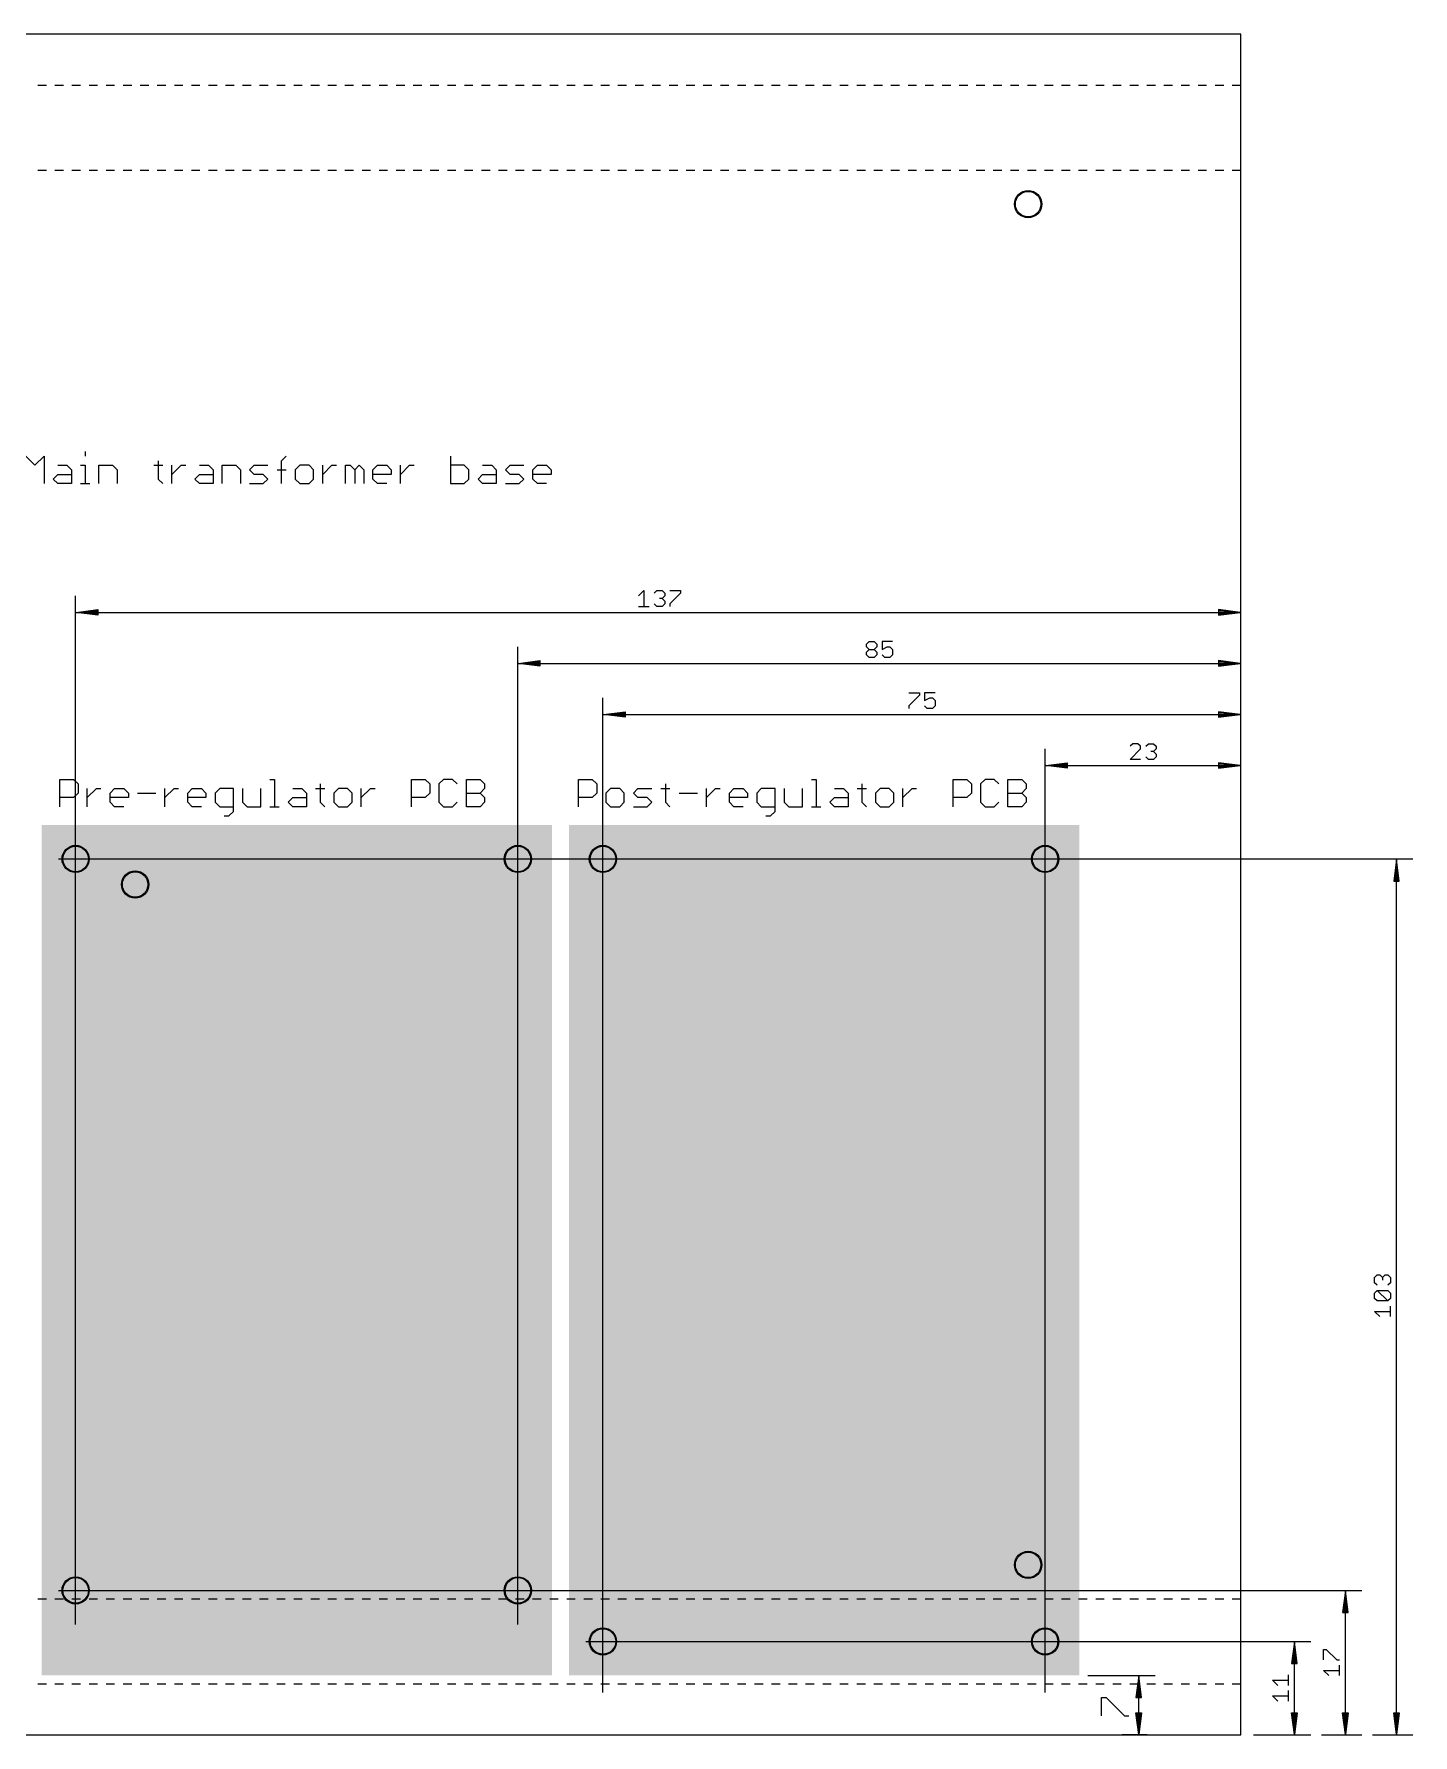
# Model space of a CAD drawing. Extents: x -29 to 390, y -517 to 219.
# Drawn here: x 178.1 to 340.2, y -310 to -110 of the extents above; entities that cross this region are included whole.
import ezdxf

# ---------------------------------------------------------------- set-up
doc = ezdxf.new("R2010")
doc.units = 0
for name, color, linetype in [('109', 82, 'CONTINUOUS'), ('112', 22, 'CONTINUOUS'), ('20', 4, 'CONTINUOUS'), ('29', 2, 'CONTINUOUS'), ('30', 253, 'CONTINUOUS'), ('47', 2, 'CONTINUOUS')]:
    doc.layers.add(name, color=color, linetype=linetype)

# ---------------------------------------------------------------- blocks, each defined once
blk = doc.blocks.new('RECT')
blk.add_solid([(-0.5, -0.5), (0.5, -0.5), (-0.5, 0.5), (0.5, 0.5)])

msp = doc.modelspace()

# ---------------------------------------------------------------- linework, layer by layer
at = {"layer": '109'}
for p, q in [((181.1397, -200.8603), (181.1397, -197.6369)), ((181.1397, -197.6369), (182.7514, -197.6369)), ((182.7514, -197.6369), (183.2886, -198.1742)), ((205.8475, -197.6369), (206.3847, -197.6369)), ((206.3847, -197.6369), (206.3847, -200.8603)), ((222.4984, -200.8603), (222.4984, -197.6369)), ((222.4984, -197.6369), (224.11, -197.6369)), ((224.11, -197.6369), (224.6473, -198.1742)), ((226.2583, -197.6369), (225.7211, -198.1742)), ((227.3328, -197.6369), (226.2583, -197.6369)), ((227.87, -198.1742), (227.3328, -197.6369)), ((228.9439, -200.8603), (228.9439, -197.6369)), ((228.9439, -197.6369), (230.5555, -197.6369)), ((230.5555, -197.6369), (231.0928, -198.1742)), ((242.1397, -200.8603), (242.1397, -197.6369)), ((242.1397, -197.6369), (243.7514, -197.6369)), ((243.7514, -197.6369), (244.2886, -198.1742)), ((269.5331, -197.6369), (270.0703, -197.6369)), ((270.0703, -197.6369), (270.0703, -200.8603)), ((286.184, -200.8603), (286.184, -197.6369)), ((286.184, -197.6369), (287.7957, -197.6369)), ((287.7957, -197.6369), (288.3329, -198.1742)), ((289.944, -197.6369), (289.4067, -198.1742)), ((291.0184, -197.6369), (289.944, -197.6369)), ((291.5556, -198.1742), (291.0184, -197.6369)), ((292.6295, -200.8603), (292.6295, -197.6369)), ((292.6295, -197.6369), (294.2412, -197.6369)), ((294.2412, -197.6369), (294.7784, -198.1742)), ((182.7514, -199.7859), (181.1397, -199.7859)), ((183.2886, -199.2486), (182.7514, -199.7859)), ((183.2886, -198.1742), (183.2886, -199.2486)), ((184.3625, -200.8603), (184.3625, -198.7114)), ((184.3625, -199.7859), (185.4369, -198.7114)), ((185.4369, -198.7114), (185.9741, -198.7114)), ((187.0481, -199.2486), (187.5853, -198.7114)), ((187.0481, -200.3231), (187.0481, -199.2486)), ((189.197, -199.7859), (187.0481, -199.7859)), ((187.5853, -198.7114), (188.6598, -198.7114)), ((188.6598, -198.7114), (189.197, -199.2486)), ((189.197, -199.2486), (189.197, -199.7859)), ((190.2708, -199.2486), (192.4197, -199.2486)), ((193.4936, -200.8603), (193.4936, -198.7114)), ((193.4936, -199.7859), (194.568, -198.7114)), ((194.568, -198.7114), (195.1053, -198.7114)), ((196.1792, -199.2486), (196.7164, -198.7114)), ((196.1792, -200.3231), (196.1792, -199.2486)), ((198.3281, -199.7859), (196.1792, -199.7859)), ((196.7164, -198.7114), (197.7909, -198.7114)), ((197.7909, -198.7114), (198.3281, -199.2486)), ((198.3281, -199.2486), (198.3281, -199.7859)), ((199.9392, -198.7114), (199.402, -199.2486)), ((199.402, -199.2486), (199.402, -200.3231)), ((201.5509, -198.7114), (199.9392, -198.7114)), ((201.5509, -201.3975), (201.5509, -198.7114)), ((202.6247, -198.7114), (202.6247, -200.3231)), ((204.7736, -200.8603), (204.7736, -198.7114)), ((207.996, -200.3231), (208.5332, -199.7859)), ((208.5332, -198.7114), (209.6077, -198.7114)), ((208.5332, -199.7859), (210.1449, -199.7859)), ((209.6077, -198.7114), (210.1449, -199.2486)), ((210.1449, -199.2486), (210.1449, -200.8603)), ((211.2187, -198.7114), (212.2932, -198.7114)), ((211.756, -198.1742), (211.756, -200.3231)), ((213.9045, -198.7114), (213.3672, -199.2486)), ((213.3672, -199.2486), (213.3672, -200.3231)), ((214.9789, -198.7114), (213.9045, -198.7114)), ((215.5161, -199.2486), (214.9789, -198.7114)), ((215.5161, -200.3231), (215.5161, -199.2486)), ((216.59, -200.8603), (216.59, -198.7114)), ((216.59, -199.7859), (217.6644, -198.7114)), ((217.6644, -198.7114), (218.2017, -198.7114)), ((224.11, -199.7859), (222.4984, -199.7859)), ((224.6473, -199.2486), (224.11, -199.7859)), ((224.6473, -198.1742), (224.6473, -199.2486)), ((225.7211, -198.1742), (225.7211, -200.3231)), ((228.9439, -199.2486), (230.5555, -199.2486)), ((231.0928, -198.7114), (230.5555, -199.2486)), ((230.5555, -199.2486), (231.0928, -199.7859)), ((231.0928, -198.1742), (231.0928, -198.7114)), ((231.0928, -199.7859), (231.0928, -200.3231)), ((243.7514, -199.7859), (242.1397, -199.7859)), ((244.2886, -199.2486), (243.7514, -199.7859)), ((244.2886, -198.1742), (244.2886, -199.2486)), ((245.8997, -198.7114), (245.3625, -199.2486)), ((245.3625, -199.2486), (245.3625, -200.3231)), ((246.9741, -198.7114), (245.8997, -198.7114)), ((247.5114, -199.2486), (246.9741, -198.7114)), ((247.5114, -200.3231), (247.5114, -199.2486)), ((248.5852, -199.2486), (249.1224, -198.7114)), ((249.1224, -199.7859), (248.5852, -199.2486)), ((249.1224, -198.7114), (250.7341, -198.7114)), ((250.1969, -199.7859), (249.1224, -199.7859)), ((250.7341, -200.3231), (250.1969, -199.7859)), ((251.808, -198.7114), (252.8824, -198.7114)), ((252.3452, -198.1742), (252.3452, -200.3231)), ((253.9565, -199.2486), (256.1054, -199.2486)), ((257.1792, -200.8603), (257.1792, -198.7114)), ((257.1792, -199.7859), (258.2537, -198.7114)), ((258.2537, -198.7114), (258.7909, -198.7114)), ((259.8648, -199.2486), (260.4021, -198.7114)), ((259.8648, -200.3231), (259.8648, -199.2486)), ((262.0137, -199.7859), (259.8648, -199.7859)), ((260.4021, -198.7114), (261.4765, -198.7114)), ((261.4765, -198.7114), (262.0137, -199.2486)), ((262.0137, -199.2486), (262.0137, -199.7859)), ((263.6248, -198.7114), (263.0876, -199.2486)), ((263.0876, -199.2486), (263.0876, -200.3231)), ((265.2365, -198.7114), (263.6248, -198.7114)), ((265.2365, -201.3975), (265.2365, -198.7114)), ((266.3103, -198.7114), (266.3103, -200.3231)), ((268.4592, -200.8603), (268.4592, -198.7114)), ((271.6816, -200.3231), (272.2188, -199.7859)), ((272.2188, -198.7114), (273.2933, -198.7114)), ((272.2188, -199.7859), (273.8305, -199.7859)), ((273.2933, -198.7114), (273.8305, -199.2486)), ((273.8305, -199.2486), (273.8305, -200.8603)), ((274.9044, -198.7114), (275.9788, -198.7114)), ((275.4416, -198.1742), (275.4416, -200.3231)), ((277.5901, -198.7114), (277.0529, -199.2486)), ((277.0529, -199.2486), (277.0529, -200.3231)), ((278.6645, -198.7114), (277.5901, -198.7114)), ((279.2018, -199.2486), (278.6645, -198.7114)), ((279.2018, -200.3231), (279.2018, -199.2486)), ((280.2756, -200.8603), (280.2756, -198.7114)), ((280.2756, -199.7859), (281.3501, -198.7114)), ((281.3501, -198.7114), (281.8873, -198.7114)), ((287.7957, -199.7859), (286.184, -199.7859)), ((288.3329, -199.2486), (287.7957, -199.7859)), ((288.3329, -198.1742), (288.3329, -199.2486)), ((289.4067, -198.1742), (289.4067, -200.3231)), ((292.6295, -199.2486), (294.2412, -199.2486)), ((294.7784, -198.7114), (294.2412, -199.2486)), ((294.2412, -199.2486), (294.7784, -199.7859)), ((294.7784, -198.1742), (294.7784, -198.7114)), ((294.7784, -199.7859), (294.7784, -200.3231)), ((187.5853, -200.8603), (187.0481, -200.3231)), ((188.6598, -200.8603), (187.5853, -200.8603)), ((196.7164, -200.8603), (196.1792, -200.3231)), ((197.7909, -200.8603), (196.7164, -200.8603)), ((199.402, -200.3231), (199.9392, -200.8603)), ((199.9392, -200.8603), (201.5509, -200.8603)), ((200.4764, -201.9348), (201.0136, -201.9348)), ((201.0136, -201.9348), (201.5509, -201.3975)), ((202.6247, -200.3231), (203.1619, -200.8603)), ((203.1619, -200.8603), (204.7736, -200.8603)), ((205.8475, -200.8603), (206.9219, -200.8603)), ((208.5332, -200.8603), (207.996, -200.3231)), ((210.1449, -200.8603), (208.5332, -200.8603)), ((211.756, -200.3231), (212.2932, -200.8603)), ((213.3672, -200.3231), (213.9045, -200.8603)), ((213.9045, -200.8603), (214.9789, -200.8603)), ((214.9789, -200.8603), (215.5161, -200.3231)), ((225.7211, -200.3231), (226.2583, -200.8603)), ((226.2583, -200.8603), (227.3328, -200.8603)), ((227.3328, -200.8603), (227.87, -200.3231)), ((230.5555, -200.8603), (228.9439, -200.8603)), ((231.0928, -200.3231), (230.5555, -200.8603)), ((245.3625, -200.3231), (245.8997, -200.8603)), ((245.8997, -200.8603), (246.9741, -200.8603)), ((246.9741, -200.8603), (247.5114, -200.3231)), ((248.5852, -200.8603), (250.1969, -200.8603)), ((250.1969, -200.8603), (250.7341, -200.3231)), ((252.3452, -200.3231), (252.8824, -200.8603)), ((260.4021, -200.8603), (259.8648, -200.3231)), ((261.4765, -200.8603), (260.4021, -200.8603)), ((263.0876, -200.3231), (263.6248, -200.8603)), ((263.6248, -200.8603), (265.2365, -200.8603)), ((264.162, -201.9348), (264.6993, -201.9348)), ((264.6993, -201.9348), (265.2365, -201.3975)), ((266.3103, -200.3231), (266.8476, -200.8603)), ((266.8476, -200.8603), (268.4592, -200.8603)), ((269.5331, -200.8603), (270.6076, -200.8603)), ((272.2188, -200.8603), (271.6816, -200.3231)), ((273.8305, -200.8603), (272.2188, -200.8603)), ((275.4416, -200.3231), (275.9788, -200.8603)), ((277.0529, -200.3231), (277.5901, -200.8603)), ((277.5901, -200.8603), (278.6645, -200.8603)), ((278.6645, -200.8603), (279.2018, -200.3231)), ((289.4067, -200.3231), (289.944, -200.8603)), ((289.944, -200.8603), (291.0184, -200.8603)), ((291.0184, -200.8603), (291.5556, -200.3231)), ((294.2412, -200.8603), (292.6295, -200.8603)), ((294.7784, -200.3231), (294.2412, -200.8603)), ((302, -303), (309.95, -303)), ((308, -303.065), (307.6808, -305.6)), ((308, -303.065), (307.74, -305.6)), ((308, -303.065), (307.87, -305.6)), ((308, -309.935), (308, -303.065)), ((308.3192, -305.6), (308, -303.065)), ((308.13, -305.6), (308, -303.065)), ((308.26, -305.6), (308, -303.065)), ((303.6319, -307.7527), (303.6319, -305.6038)), ((303.6319, -305.6038), (304.1692, -305.6038)), ((304.1692, -305.6038), (306.3181, -307.7527)), ((307.6808, -305.6), (308.3192, -305.6)), ((306.3181, -307.7527), (306.8553, -307.7527)), ((308, -309.935), (307.6808, -307.4)), ((307.6808, -307.4), (308.3192, -307.4)), ((308, -309.935), (307.74, -307.4)), ((308, -309.935), (307.87, -307.4)), ((308.3192, -307.4), (308, -309.935)), ((308.13, -307.4), (308, -309.935)), ((308.26, -307.4), (308, -309.935)), ((309, -310), (306.05, -310))]:
    msp.add_line(p, q, dxfattribs=at)
at = {"layer": '112'}
for p, q in [((177.1397, -159.6369), (178.2142, -160.7114)), ((178.2142, -160.7114), (179.2886, -159.6369)), ((179.2886, -159.6369), (179.2886, -162.8603)), ((184.1224, -159.0997), (184.1224, -159.6369)), ((207.2188, -160.1742), (207.7561, -159.6369)), ((227.0924, -159.6369), (227.0924, -162.8603)), ((180.3625, -162.3231), (180.8997, -161.7859)), ((180.8997, -160.7114), (181.9741, -160.7114)), ((180.8997, -161.7859), (182.5114, -161.7859)), ((181.9741, -160.7114), (182.5114, -161.2486)), ((182.5114, -161.2486), (182.5114, -162.8603)), ((183.5852, -160.7114), (184.1224, -160.7114)), ((184.1224, -160.7114), (184.1224, -162.8603)), ((185.7337, -162.8603), (185.7337, -160.7114)), ((185.7337, -160.7114), (187.3454, -160.7114)), ((187.3454, -160.7114), (187.8826, -161.2486)), ((187.8826, -161.2486), (187.8826, -162.8603)), ((192.1792, -160.7114), (193.2537, -160.7114)), ((192.7164, -160.1742), (192.7164, -162.3231)), ((194.3277, -162.8603), (194.3277, -160.7114)), ((194.3277, -161.7859), (195.4022, -160.7114)), ((195.4022, -160.7114), (195.9394, -160.7114)), ((197.0133, -162.3231), (197.5506, -161.7859)), ((197.5506, -160.7114), (198.625, -160.7114)), ((197.5506, -161.7859), (199.1622, -161.7859)), ((198.625, -160.7114), (199.1622, -161.2486)), ((199.1622, -161.2486), (199.1622, -162.8603)), ((200.2361, -162.8603), (200.2361, -160.7114)), ((200.2361, -160.7114), (201.8478, -160.7114)), ((201.8478, -160.7114), (202.385, -161.2486)), ((202.385, -161.2486), (202.385, -162.8603)), ((203.4588, -161.2486), (203.9961, -160.7114)), ((203.9961, -161.7859), (203.4588, -161.2486)), ((203.9961, -160.7114), (205.6078, -160.7114)), ((205.0705, -161.7859), (203.9961, -161.7859)), ((205.6078, -162.3231), (205.0705, -161.7859)), ((206.6816, -161.2486), (207.7561, -161.2486)), ((207.2188, -162.8603), (207.2188, -160.1742)), ((209.3673, -160.7114), (208.8301, -161.2486)), ((208.8301, -161.2486), (208.8301, -162.3231)), ((210.4418, -160.7114), (209.3673, -160.7114)), ((210.979, -161.2486), (210.4418, -160.7114)), ((210.979, -162.3231), (210.979, -161.2486)), ((212.0529, -162.8603), (212.0529, -160.7114)), ((212.0529, -161.7859), (213.1273, -160.7114)), ((213.1273, -160.7114), (213.6645, -160.7114)), ((214.7385, -162.8603), (214.7385, -160.7114)), ((214.7385, -160.7114), (215.2757, -160.7114)), ((215.2757, -160.7114), (215.8129, -161.2486)), ((215.8129, -161.2486), (216.3502, -160.7114)), ((215.8129, -161.2486), (215.8129, -162.8603)), ((216.3502, -160.7114), (216.8874, -161.2486)), ((216.8874, -161.2486), (216.8874, -162.8603)), ((217.9612, -161.2486), (218.4985, -160.7114)), ((217.9612, -162.3231), (217.9612, -161.2486)), ((220.1101, -161.7859), (217.9612, -161.7859)), ((218.4985, -160.7114), (219.5729, -160.7114)), ((219.5729, -160.7114), (220.1101, -161.2486)), ((220.1101, -161.2486), (220.1101, -161.7859)), ((221.184, -162.8603), (221.184, -160.7114)), ((221.184, -161.7859), (222.2584, -160.7114)), ((222.2584, -160.7114), (222.7957, -160.7114)), ((228.704, -160.7114), (227.0924, -160.7114)), ((229.2413, -161.2486), (228.704, -160.7114)), ((229.2413, -162.3231), (229.2413, -161.2486)), ((230.3151, -162.3231), (230.8523, -161.7859)), ((230.8523, -160.7114), (231.9268, -160.7114)), ((230.8523, -161.7859), (232.464, -161.7859)), ((231.9268, -160.7114), (232.464, -161.2486)), ((232.464, -161.2486), (232.464, -162.8603)), ((233.5379, -161.2486), (234.0751, -160.7114)), ((234.0751, -161.7859), (233.5379, -161.2486)), ((234.0751, -160.7114), (235.6868, -160.7114)), ((235.1496, -161.7859), (234.0751, -161.7859)), ((235.6868, -162.3231), (235.1496, -161.7859)), ((236.7606, -161.2486), (237.2979, -160.7114)), ((236.7606, -162.3231), (236.7606, -161.2486)), ((238.9095, -161.7859), (236.7606, -161.7859)), ((237.2979, -160.7114), (238.3723, -160.7114)), ((238.3723, -160.7114), (238.9095, -161.2486)), ((238.9095, -161.2486), (238.9095, -161.7859)), ((180.8997, -162.8603), (180.3625, -162.3231)), ((182.5114, -162.8603), (180.8997, -162.8603)), ((183.5852, -162.8603), (184.6597, -162.8603)), ((192.7164, -162.3231), (193.2537, -162.8603)), ((197.5506, -162.8603), (197.0133, -162.3231)), ((199.1622, -162.8603), (197.5506, -162.8603)), ((203.4588, -162.8603), (205.0705, -162.8603)), ((205.0705, -162.8603), (205.6078, -162.3231)), ((208.8301, -162.3231), (209.3673, -162.8603)), ((209.3673, -162.8603), (210.4418, -162.8603)), ((210.4418, -162.8603), (210.979, -162.3231)), ((218.4985, -162.8603), (217.9612, -162.3231)), ((219.5729, -162.8603), (218.4985, -162.8603)), ((227.0924, -162.8603), (228.704, -162.8603)), ((228.704, -162.8603), (229.2413, -162.3231)), ((230.8523, -162.8603), (230.3151, -162.3231)), ((232.464, -162.8603), (230.8523, -162.8603)), ((233.5379, -162.8603), (235.1496, -162.8603)), ((235.1496, -162.8603), (235.6868, -162.3231)), ((237.2979, -162.8603), (236.7606, -162.3231)), ((238.3723, -162.8603), (237.2979, -162.8603))]:
    msp.add_line(p, q, dxfattribs=at)
at = {"layer": '20'}
for p, q in [((320, -110), (0, -110)), ((320, -116), (320, -110)), ((178.5563, -116), (179.5625, -116)), ((180.5625, -116), (181.5688, -116)), ((182.5688, -116), (183.575, -116)), ((184.575, -116), (185.5813, -116)), ((186.5813, -116), (187.5875, -116)), ((188.5875, -116), (189.5938, -116)), ((190.5938, -116), (191.6, -116)), ((192.6, -116), (193.6063, -116)), ((194.6063, -116), (195.6125, -116)), ((196.6125, -116), (197.6188, -116)), ((198.6188, -116), (199.625, -116)), ((200.625, -116), (201.6313, -116)), ((202.6313, -116), (203.6375, -116)), ((204.6375, -116), (205.6438, -116)), ((206.6438, -116), (207.65, -116)), ((208.65, -116), (209.6562, -116)), ((210.6562, -116), (211.6625, -116)), ((212.6625, -116), (213.6688, -116)), ((214.6688, -116), (215.675, -116)), ((216.675, -116), (217.6813, -116)), ((218.6813, -116), (219.6875, -116)), ((220.6875, -116), (221.6938, -116)), ((222.6938, -116), (223.7, -116)), ((224.7, -116), (225.7063, -116)), ((226.7063, -116), (227.7125, -116)), ((228.7125, -116), (229.7188, -116)), ((230.7188, -116), (231.725, -116)), ((232.725, -116), (233.7313, -116)), ((234.7313, -116), (235.7375, -116)), ((236.7375, -116), (237.7438, -116)), ((238.7438, -116), (239.75, -116)), ((240.75, -116), (241.7563, -116)), ((242.7563, -116), (243.7625, -116)), ((244.7625, -116), (245.7688, -116)), ((246.7688, -116), (247.775, -116)), ((248.775, -116), (249.7812, -116)), ((250.7812, -116), (251.7875, -116)), ((252.7875, -116), (253.7938, -116)), ((254.7938, -116), (255.8, -116)), ((256.8, -116), (257.8063, -116)), ((258.8063, -116), (259.8125, -116)), ((260.8125, -116), (261.8188, -116)), ((262.8188, -116), (263.825, -116)), ((264.825, -116), (265.8313, -116)), ((266.8313, -116), (267.8375, -116)), ((268.8375, -116), (269.8438, -116)), ((270.8438, -116), (271.85, -116)), ((272.85, -116), (273.8562, -116)), ((274.8562, -116), (275.8625, -116)), ((276.8625, -116), (277.8688, -116)), ((278.8688, -116), (279.875, -116)), ((280.875, -116), (281.8813, -116)), ((282.8813, -116), (283.8875, -116)), ((284.8875, -116), (285.8938, -116)), ((286.8938, -116), (287.9, -116)), ((288.9, -116), (289.9062, -116)), ((290.9062, -116), (291.9125, -116)), ((292.9125, -116), (293.9187, -116)), ((294.9187, -116), (295.925, -116)), ((296.925, -116), (297.9313, -116)), ((298.9313, -116), (299.9375, -116)), ((300.9375, -116), (301.9438, -116)), ((302.9438, -116), (303.95, -116)), ((304.95, -116), (305.9563, -116)), ((306.9563, -116), (307.9625, -116)), ((308.9625, -116), (309.9688, -116)), ((310.9688, -116), (311.975, -116)), ((312.975, -116), (313.9812, -116)), ((314.9812, -116), (315.9875, -116)), ((316.9875, -116), (317.9938, -116)), ((318.9938, -116), (320, -116)), ((320, -126), (320, -116)), ((178.5563, -126), (179.5625, -126)), ((180.5625, -126), (181.5688, -126)), ((182.5688, -126), (183.575, -126)), ((184.575, -126), (185.5813, -126)), ((186.5813, -126), (187.5875, -126)), ((188.5875, -126), (189.5938, -126)), ((190.5938, -126), (191.6, -126)), ((192.6, -126), (193.6063, -126)), ((194.6063, -126), (195.6125, -126)), ((196.6125, -126), (197.6188, -126)), ((198.6188, -126), (199.625, -126)), ((200.625, -126), (201.6313, -126)), ((202.6313, -126), (203.6375, -126)), ((204.6375, -126), (205.6438, -126)), ((206.6438, -126), (207.65, -126)), ((208.65, -126), (209.6562, -126)), ((210.6562, -126), (211.6625, -126)), ((212.6625, -126), (213.6688, -126)), ((214.6688, -126), (215.675, -126)), ((216.675, -126), (217.6813, -126)), ((218.6813, -126), (219.6875, -126)), ((220.6875, -126), (221.6938, -126)), ((222.6938, -126), (223.7, -126)), ((224.7, -126), (225.7063, -126)), ((226.7063, -126), (227.7125, -126)), ((228.7125, -126), (229.7188, -126)), ((230.7188, -126), (231.725, -126)), ((232.725, -126), (233.7313, -126)), ((234.7313, -126), (235.7375, -126)), ((236.7375, -126), (237.7438, -126)), ((238.7438, -126), (239.75, -126)), ((240.75, -126), (241.7563, -126)), ((242.7563, -126), (243.7625, -126)), ((244.7625, -126), (245.7688, -126)), ((246.7688, -126), (247.775, -126)), ((248.775, -126), (249.7812, -126)), ((250.7812, -126), (251.7875, -126)), ((252.7875, -126), (253.7938, -126)), ((254.7938, -126), (255.8, -126)), ((256.8, -126), (257.8063, -126)), ((258.8063, -126), (259.8125, -126)), ((260.8125, -126), (261.8188, -126)), ((262.8188, -126), (263.825, -126)), ((264.825, -126), (265.8313, -126)), ((266.8313, -126), (267.8375, -126)), ((268.8375, -126), (269.8438, -126)), ((270.8438, -126), (271.85, -126)), ((272.85, -126), (273.8562, -126)), ((274.8562, -126), (275.8625, -126)), ((276.8625, -126), (277.8688, -126)), ((278.8688, -126), (279.875, -126)), ((280.875, -126), (281.8813, -126)), ((282.8813, -126), (283.8875, -126)), ((284.8875, -126), (285.8938, -126)), ((286.8938, -126), (287.9, -126)), ((288.9, -126), (289.9062, -126)), ((290.9062, -126), (291.9125, -126)), ((292.9125, -126), (293.9187, -126)), ((294.9187, -126), (295.925, -126)), ((296.925, -126), (297.9313, -126)), ((298.9313, -126), (299.9375, -126)), ((300.9375, -126), (301.9438, -126)), ((302.9438, -126), (303.95, -126)), ((304.95, -126), (305.9563, -126)), ((306.9563, -126), (307.9625, -126)), ((308.9625, -126), (309.9688, -126)), ((310.9688, -126), (311.975, -126)), ((312.975, -126), (313.9812, -126)), ((314.9812, -126), (315.9875, -126)), ((316.9875, -126), (317.9938, -126)), ((318.9938, -126), (320, -126)), ((320, -294), (320, -126)), ((178.5563, -294), (179.5625, -294)), ((180.5625, -294), (181.5688, -294)), ((182.5688, -294), (183.575, -294)), ((184.575, -294), (185.5813, -294)), ((186.5813, -294), (187.5875, -294)), ((188.5875, -294), (189.5938, -294)), ((190.5938, -294), (191.6, -294)), ((192.6, -294), (193.6063, -294)), ((194.6063, -294), (195.6125, -294)), ((196.6125, -294), (197.6188, -294)), ((198.6188, -294), (199.625, -294)), ((200.625, -294), (201.6313, -294)), ((202.6313, -294), (203.6375, -294)), ((204.6375, -294), (205.6438, -294)), ((206.6438, -294), (207.65, -294)), ((208.65, -294), (209.6562, -294)), ((210.6562, -294), (211.6625, -294)), ((212.6625, -294), (213.6688, -294)), ((214.6688, -294), (215.675, -294)), ((216.675, -294), (217.6813, -294)), ((218.6813, -294), (219.6875, -294)), ((220.6875, -294), (221.6938, -294)), ((222.6938, -294), (223.7, -294)), ((224.7, -294), (225.7063, -294)), ((226.7063, -294), (227.7125, -294)), ((228.7125, -294), (229.7188, -294)), ((230.7188, -294), (231.725, -294)), ((232.725, -294), (233.7313, -294)), ((234.7313, -294), (235.7375, -294)), ((236.7375, -294), (237.7438, -294)), ((238.7438, -294), (239.75, -294)), ((240.75, -294), (241.7563, -294)), ((242.7563, -294), (243.7625, -294)), ((244.7625, -294), (245.7688, -294)), ((246.7688, -294), (247.775, -294)), ((248.775, -294), (249.7812, -294)), ((250.7812, -294), (251.7875, -294)), ((252.7875, -294), (253.7938, -294)), ((254.7938, -294), (255.8, -294)), ((256.8, -294), (257.8063, -294)), ((258.8063, -294), (259.8125, -294)), ((260.8125, -294), (261.8188, -294)), ((262.8188, -294), (263.825, -294)), ((264.825, -294), (265.8313, -294)), ((266.8313, -294), (267.8375, -294)), ((268.8375, -294), (269.8438, -294)), ((270.8438, -294), (271.85, -294)), ((272.85, -294), (273.8562, -294)), ((274.8562, -294), (275.8625, -294)), ((276.8625, -294), (277.8688, -294)), ((278.8688, -294), (279.875, -294)), ((280.875, -294), (281.8813, -294)), ((282.8813, -294), (283.8875, -294)), ((284.8875, -294), (285.8938, -294)), ((286.8938, -294), (287.9, -294)), ((288.9, -294), (289.9062, -294)), ((290.9062, -294), (291.9125, -294)), ((292.9125, -294), (293.9187, -294)), ((294.9187, -294), (295.925, -294)), ((296.925, -294), (297.9313, -294)), ((298.9313, -294), (299.9375, -294)), ((300.9375, -294), (301.9438, -294)), ((302.9438, -294), (303.95, -294)), ((304.95, -294), (305.9563, -294)), ((306.9563, -294), (307.9625, -294)), ((308.9625, -294), (309.9688, -294)), ((310.9688, -294), (311.975, -294)), ((312.975, -294), (313.9812, -294)), ((314.9812, -294), (315.9875, -294)), ((316.9875, -294), (317.9938, -294)), ((318.9938, -294), (320, -294)), ((320, -304), (320, -294)), ((178.5563, -304), (179.5625, -304)), ((180.5625, -304), (181.5688, -304)), ((182.5688, -304), (183.575, -304)), ((184.575, -304), (185.5813, -304)), ((186.5813, -304), (187.5875, -304)), ((188.5875, -304), (189.5938, -304)), ((190.5938, -304), (191.6, -304)), ((192.6, -304), (193.6063, -304)), ((194.6063, -304), (195.6125, -304)), ((196.6125, -304), (197.6188, -304)), ((198.6188, -304), (199.625, -304)), ((200.625, -304), (201.6313, -304)), ((202.6313, -304), (203.6375, -304)), ((204.6375, -304), (205.6438, -304)), ((206.6438, -304), (207.65, -304)), ((208.65, -304), (209.6562, -304)), ((210.6562, -304), (211.6625, -304)), ((212.6625, -304), (213.6688, -304)), ((214.6688, -304), (215.675, -304)), ((216.675, -304), (217.6813, -304)), ((218.6813, -304), (219.6875, -304)), ((220.6875, -304), (221.6938, -304)), ((222.6938, -304), (223.7, -304)), ((224.7, -304), (225.7063, -304)), ((226.7063, -304), (227.7125, -304)), ((228.7125, -304), (229.7188, -304)), ((230.7188, -304), (231.725, -304)), ((232.725, -304), (233.7313, -304)), ((234.7313, -304), (235.7375, -304)), ((236.7375, -304), (237.7438, -304)), ((238.7438, -304), (239.75, -304)), ((240.75, -304), (241.7563, -304)), ((242.7563, -304), (243.7625, -304)), ((244.7625, -304), (245.7688, -304)), ((246.7688, -304), (247.775, -304)), ((248.775, -304), (249.7812, -304)), ((250.7812, -304), (251.7875, -304)), ((252.7875, -304), (253.7938, -304)), ((254.7938, -304), (255.8, -304)), ((256.8, -304), (257.8063, -304)), ((258.8063, -304), (259.8125, -304)), ((260.8125, -304), (261.8188, -304)), ((262.8188, -304), (263.825, -304)), ((264.825, -304), (265.8313, -304)), ((266.8313, -304), (267.8375, -304)), ((268.8375, -304), (269.8438, -304)), ((270.8438, -304), (271.85, -304)), ((272.85, -304), (273.8562, -304)), ((274.8562, -304), (275.8625, -304)), ((276.8625, -304), (277.8688, -304)), ((278.8688, -304), (279.875, -304)), ((280.875, -304), (281.8813, -304)), ((282.8813, -304), (283.8875, -304)), ((284.8875, -304), (285.8938, -304)), ((286.8938, -304), (287.9, -304)), ((288.9, -304), (289.9062, -304)), ((290.9062, -304), (291.9125, -304)), ((292.9125, -304), (293.9187, -304)), ((294.9187, -304), (295.925, -304)), ((296.925, -304), (297.9313, -304)), ((298.9313, -304), (299.9375, -304)), ((300.9375, -304), (301.9438, -304)), ((302.9438, -304), (303.95, -304)), ((304.95, -304), (305.9563, -304)), ((306.9563, -304), (307.9625, -304)), ((308.9625, -304), (309.9688, -304)), ((310.9688, -304), (311.975, -304)), ((312.975, -304), (313.9812, -304)), ((314.9812, -304), (315.9875, -304)), ((316.9875, -304), (317.9938, -304)), ((318.9938, -304), (320, -304)), ((320, -310), (320, -304)), ((0, -310), (320, -310))]:
    msp.add_line(p, q, dxfattribs=at)
for centre in [(295, -130), (295, -130), (183, -207), (235, -207), (245, -207), (297, -207), (190, -210), (190, -210), (295, -290), (295, -290), (183, -293), (235, -293), (245, -299), (297, -299)]:
    msp.add_circle(centre, 1.5, dxfattribs=at)
at = {"layer": '29'}
for centre in [(295, -130), (183, -207), (235, -207), (245, -207), (297, -207), (190, -210), (295, -290), (183, -293), (235, -293), (245, -299), (297, -299)]:
    msp.add_circle(centre, 1.6016, dxfattribs=at)
at = {"layer": '30'}
for centre in [(295, -130), (183, -207), (235, -207), (245, -207), (297, -207), (190, -210), (295, -290), (183, -293), (235, -293), (245, -299), (297, -299)]:
    msp.add_circle(centre, 1.6016, dxfattribs=at)
at = {"layer": '47'}
for p, q in [((249.1885, -176.061), (249.8049, -175.4446)), ((249.8049, -175.4446), (249.8049, -177.2938)), ((251.0301, -175.7528), (251.3383, -175.4446)), ((251.3383, -175.4446), (251.9547, -175.4446)), ((251.9547, -175.4446), (252.2629, -175.7528)), ((252.2629, -175.7528), (252.2629, -176.061)), ((252.8717, -175.4446), (254.1045, -175.4446)), ((254.1045, -175.7528), (252.8717, -176.9856)), ((254.1045, -175.4446), (254.1045, -175.7528)), ((183, -297), (183, -176.05)), ((183.065, -178), (185.6, -177.6808)), ((183.065, -178), (185.6, -177.74)), ((183.065, -178), (185.6, -177.87)), ((183.065, -178), (319.935, -178)), ((185.6, -178.3192), (183.065, -178)), ((185.6, -178.13), (183.065, -178)), ((185.6, -178.26), (183.065, -178)), ((185.6, -177.6808), (185.6, -178.3192)), ((249.1885, -177.2938), (250.4213, -177.2938)), ((251.3383, -177.2938), (251.0301, -176.9856)), ((251.9547, -177.2938), (251.3383, -177.2938)), ((251.9547, -176.3692), (251.6465, -176.3692)), ((252.2629, -176.061), (251.9547, -176.3692)), ((251.9547, -176.3692), (252.2629, -176.6774)), ((252.2629, -176.9856), (251.9547, -177.2938)), ((252.2629, -176.6774), (252.2629, -176.9856)), ((252.8717, -176.9856), (252.8717, -177.2938)), ((319.935, -178), (317.4, -177.6808)), ((317.4, -177.6808), (317.4, -178.3192)), ((319.935, -178), (317.4, -177.74)), ((319.935, -178), (317.4, -177.87)), ((317.4, -178.3192), (319.935, -178)), ((317.4, -178.13), (319.935, -178)), ((317.4, -178.26), (319.935, -178)), ((320, -181), (320, -176.05)), ((275.9829, -181.7528), (276.2911, -181.4446)), ((275.9829, -182.061), (275.9829, -181.7528)), ((276.2911, -181.4446), (276.9075, -181.4446)), ((276.9075, -181.4446), (277.2157, -181.7528)), ((277.2157, -181.7528), (277.2157, -182.061)), ((279.0573, -181.4446), (277.8245, -181.4446)), ((277.8245, -181.4446), (277.8245, -182.3692)), ((235, -297), (235, -182.05)), ((235.065, -184), (237.6, -183.6808)), ((235.065, -184), (237.6, -183.74)), ((235.065, -184), (237.6, -183.87)), ((235.065, -184), (319.935, -184)), ((237.6, -184.3192), (235.065, -184)), ((237.6, -184.13), (235.065, -184)), ((237.6, -184.26), (235.065, -184)), ((237.6, -183.6808), (237.6, -184.3192)), ((276.2911, -182.3692), (275.9829, -182.061)), ((275.9829, -182.6774), (276.2911, -182.3692)), ((275.9829, -182.9856), (275.9829, -182.6774)), ((276.2911, -183.2938), (275.9829, -182.9856)), ((276.2911, -182.3692), (276.9075, -182.3692)), ((276.9075, -183.2938), (276.2911, -183.2938)), ((277.2157, -182.061), (276.9075, -182.3692)), ((276.9075, -182.3692), (277.2157, -182.6774)), ((277.2157, -182.9856), (276.9075, -183.2938)), ((277.2157, -182.6774), (277.2157, -182.9856)), ((277.8245, -182.3692), (278.4409, -182.061)), ((278.1327, -183.2938), (277.8245, -182.9856)), ((278.7491, -183.2938), (278.1327, -183.2938)), ((278.4409, -182.061), (278.7491, -182.061)), ((278.7491, -182.061), (279.0573, -182.3692)), ((279.0573, -182.9856), (278.7491, -183.2938)), ((279.0573, -182.3692), (279.0573, -182.9856)), ((319.935, -184), (317.4, -183.6808)), ((317.4, -183.6808), (317.4, -184.3192)), ((319.935, -184), (317.4, -183.74)), ((319.935, -184), (317.4, -183.87)), ((317.4, -184.3192), (319.935, -184)), ((317.4, -184.13), (319.935, -184)), ((317.4, -184.26), (319.935, -184)), ((320, -187), (320, -182.05)), ((280.9829, -187.4446), (282.2157, -187.4446)), ((282.2157, -187.7528), (280.9829, -188.9856)), ((282.2157, -187.4446), (282.2157, -187.7528)), ((284.0573, -187.4446), (282.8245, -187.4446)), ((282.8245, -187.4446), (282.8245, -188.3692)), ((245, -305), (245, -188.05)), ((245.065, -190), (247.6, -189.6808)), ((245.065, -190), (247.6, -189.74)), ((245.065, -190), (247.6, -189.87)), ((245.065, -190), (319.935, -190)), ((247.6, -190.3192), (245.065, -190)), ((247.6, -190.13), (245.065, -190)), ((247.6, -190.26), (245.065, -190)), ((247.6, -189.6808), (247.6, -190.3192)), ((280.9829, -188.9856), (280.9829, -189.2938)), ((282.8245, -188.3692), (283.4409, -188.061)), ((283.1327, -189.2938), (282.8245, -188.9856)), ((283.7491, -189.2938), (283.1327, -189.2938)), ((283.4409, -188.061), (283.7491, -188.061)), ((283.7491, -188.061), (284.0573, -188.3692)), ((284.0573, -188.9856), (283.7491, -189.2938)), ((284.0573, -188.3692), (284.0573, -188.9856)), ((319.935, -190), (317.4, -189.6808)), ((317.4, -189.6808), (317.4, -190.3192)), ((319.935, -190), (317.4, -189.74)), ((319.935, -190), (317.4, -189.87)), ((317.4, -190.3192), (319.935, -190)), ((317.4, -190.13), (319.935, -190)), ((317.4, -190.26), (319.935, -190)), ((320, -192), (320, -188.05)), ((307.2911, -193.4446), (306.9829, -193.7528)), ((307.9075, -193.4446), (307.2911, -193.4446)), ((308.2157, -193.7528), (307.9075, -193.4446)), ((308.2157, -194.061), (308.2157, -193.7528)), ((308.8245, -193.7528), (309.1327, -193.4446)), ((309.1327, -193.4446), (309.7491, -193.4446)), ((309.7491, -193.4446), (310.0573, -193.7528)), ((310.0573, -193.7528), (310.0573, -194.061)), ((297, -305), (297, -194.05)), ((297.065, -196), (299.6, -195.6808)), ((297.065, -196), (299.6, -195.74)), ((297.065, -196), (299.6, -195.87)), ((297.065, -196), (319.935, -196)), ((299.6, -196.3192), (297.065, -196)), ((299.6, -196.13), (297.065, -196)), ((299.6, -196.26), (297.065, -196)), ((299.6, -195.6808), (299.6, -196.3192)), ((306.9829, -195.2938), (308.2157, -194.061)), ((308.2157, -195.2938), (306.9829, -195.2938)), ((309.1327, -195.2938), (308.8245, -194.9856)), ((309.7491, -195.2938), (309.1327, -195.2938)), ((309.7491, -194.3692), (309.4409, -194.3692)), ((310.0573, -194.061), (309.7491, -194.3692)), ((309.7491, -194.3692), (310.0573, -194.6774)), ((310.0573, -194.9856), (309.7491, -195.2938)), ((310.0573, -194.6774), (310.0573, -194.9856)), ((319.935, -196), (317.4, -195.6808)), ((317.4, -195.6808), (317.4, -196.3192)), ((319.935, -196), (317.4, -195.74)), ((319.935, -196), (317.4, -195.87)), ((317.4, -196.3192), (319.935, -196)), ((317.4, -196.13), (319.935, -196)), ((317.4, -196.26), (319.935, -196)), ((320, -197), (320, -194.05)), ((181, -207), (340.25, -207)), ((338.3, -207.065), (337.9808, -209.6)), ((338.3, -207.065), (338.04, -209.6)), ((338.3, -207.065), (338.17, -209.6)), ((338.3, -309.935), (338.3, -207.065)), ((338.6192, -209.6), (338.3, -207.065)), ((338.43, -209.6), (338.3, -207.065)), ((338.56, -209.6), (338.3, -207.065)), ((337.9808, -209.6), (338.6192, -209.6)), ((335.7446, -256.2037), (336.0528, -255.8955)), ((336.0528, -255.8955), (336.361, -255.8955)), ((336.361, -255.8955), (336.6692, -256.2037)), ((336.6692, -256.2037), (336.9774, -255.8955)), ((336.9774, -255.8955), (337.2856, -255.8955)), ((337.2856, -255.8955), (337.5938, -256.2037)), ((335.7446, -256.8201), (335.7446, -256.2037)), ((336.0528, -257.1283), (335.7446, -256.8201)), ((335.7446, -258.0453), (336.0528, -257.7371)), ((336.0528, -257.7371), (337.2856, -257.7371)), ((337.2856, -258.9699), (336.0528, -257.7371)), ((336.6692, -256.2037), (336.6692, -256.5119)), ((337.5938, -256.8201), (337.2856, -257.1283)), ((337.2856, -257.7371), (337.5938, -258.0453)), ((337.5938, -256.2037), (337.5938, -256.8201)), ((335.7446, -258.6617), (335.7446, -258.0453)), ((336.0528, -258.9699), (335.7446, -258.6617)), ((337.2856, -258.9699), (336.0528, -258.9699)), ((337.5938, -258.6617), (337.2856, -258.9699)), ((337.5938, -258.0453), (337.5938, -258.6617)), ((337.5938, -260.8115), (337.5938, -259.5787)), ((336.361, -260.8115), (335.7446, -260.1951)), ((335.7446, -260.1951), (337.5938, -260.1951)), ((181, -293), (334.25, -293)), ((332.3, -293.065), (331.9808, -295.6)), ((332.3, -293.065), (332.04, -295.6)), ((332.3, -293.065), (332.17, -295.6)), ((332.3, -309.935), (332.3, -293.065)), ((332.6192, -295.6), (332.3, -293.065)), ((332.43, -295.6), (332.3, -293.065)), ((332.56, -295.6), (332.3, -293.065)), ((331.9808, -295.6), (332.6192, -295.6)), ((243, -299), (328.25, -299)), ((326.3, -299.065), (325.9808, -301.6)), ((326.3, -299.065), (326.04, -301.6)), ((326.3, -299.065), (326.17, -301.6)), ((326.3, -309.935), (326.3, -299.065)), ((326.6192, -301.6), (326.3, -299.065)), ((326.43, -301.6), (326.3, -299.065)), ((326.56, -301.6), (326.3, -299.065)), ((329.7446, -301.1755), (329.7446, -299.9427)), ((329.7446, -299.9427), (330.0528, -299.9427)), ((330.0528, -299.9427), (331.2856, -301.1755)), ((325.9808, -301.6), (326.6192, -301.6)), ((331.2856, -301.1755), (331.5938, -301.1755)), ((331.5938, -303.0171), (331.5938, -301.7843)), ((324.361, -304.1755), (323.7446, -303.5591)), ((323.7446, -303.5591), (325.5938, -303.5591)), ((325.5938, -304.1755), (325.5938, -302.9427)), ((330.361, -303.0171), (329.7446, -302.4007)), ((329.7446, -302.4007), (331.5938, -302.4007)), ((324.361, -306.0171), (323.7446, -305.4007)), ((323.7446, -305.4007), (325.5938, -305.4007)), ((325.5938, -306.0171), (325.5938, -304.7843)), ((326.3, -309.935), (325.9808, -307.4)), ((325.9808, -307.4), (326.6192, -307.4)), ((326.3, -309.935), (326.04, -307.4)), ((326.3, -309.935), (326.17, -307.4)), ((326.6192, -307.4), (326.3, -309.935)), ((326.43, -307.4), (326.3, -309.935)), ((326.56, -307.4), (326.3, -309.935)), ((332.3, -309.935), (331.9808, -307.4)), ((331.9808, -307.4), (332.6192, -307.4)), ((332.3, -309.935), (332.04, -307.4)), ((332.3, -309.935), (332.17, -307.4)), ((332.6192, -307.4), (332.3, -309.935)), ((332.43, -307.4), (332.3, -309.935)), ((332.56, -307.4), (332.3, -309.935)), ((338.3, -309.935), (337.9808, -307.4)), ((337.9808, -307.4), (338.6192, -307.4)), ((338.3, -309.935), (338.04, -307.4)), ((338.3, -309.935), (338.17, -307.4)), ((338.6192, -307.4), (338.3, -309.935)), ((338.43, -307.4), (338.3, -309.935)), ((338.56, -307.4), (338.3, -309.935)), ((321.5, -310), (328.25, -310)), ((329.5, -310), (334.25, -310)), ((335.5, -310), (340.25, -310))]:
    msp.add_line(p, q, dxfattribs=at)

# ---------------------------------------------------------------- block references
at = {"layer": '109', "xscale": 60, "yscale": 100}
for p in [(209, -253), (271, -253)]:
    msp.add_blockref('RECT', p, dxfattribs=at)

doc.saveas('drawing.dxf')
